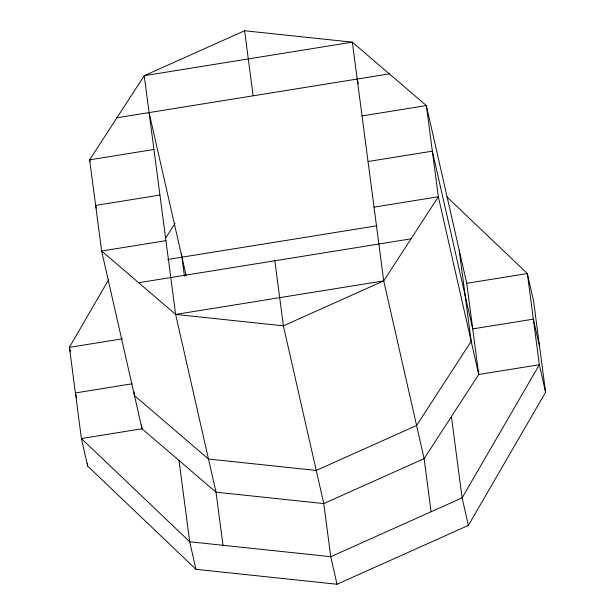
<?xml version="1.0" encoding="UTF-8"?>
<svg xmlns="http://www.w3.org/2000/svg" width="615" height="615" viewBox="0 0 615 615"><rect width="100%" height="100%" fill="white"/><g stroke="black" fill="none" stroke-linecap="round" stroke-linejoin="round"><path stroke-width="0.92" d="M108.74 279.541L69.41 347.344L81.403 438.533L87.661 466.085L195.962 569.313L337.012 584.25L468.369 525.418L545.59 392.285L533.597 301.104L527.339 273.552L446.805 196.792M165.251 238.559L175.037 223.483M165.935 240.65L101.629 251.012L175.636 314.426L283.384 325.835L383.729 280.886L438.341 196.754L426.349 105.572L352.341 42.158L244.586 30.75L144.241 75.699L89.636 159.831L101.629 251.012L142.011 428.763L216.019 492.169L323.774 503.585L424.119 458.636L478.724 374.504L466.731 283.315L426.349 105.572L362.043 115.935M116.935 117.765L389.341 73.862M153.942 149.468L89.636 159.831L90.059 161.699M159.938 195.063L95.633 205.425L96.263 208.224M368.039 161.522L432.345 151.159L472.727 328.91L533.336 319.147L539.593 346.699M374.035 207.117L438.341 196.754L478.724 374.504L539.332 364.741L545.59 392.285M167.757 259.476L376.803 225.79M138.629 282.723L411.035 238.82M383.729 280.886L352.341 42.158L144.241 75.699L175.636 314.426L383.729 280.886L424.119 458.636L431.1 511.757M122.447 338.796L69.41 347.344L70.456 351.934M466.731 283.315L527.339 273.552L539.332 364.741L462.111 497.866L330.755 556.698L189.704 541.761L81.403 438.533L142.011 428.763L141.512 424.965M132.225 383.783L75.407 392.939L76.66 398.451M468.369 525.418L462.111 497.866L451.418 416.57M357.192 79.043L358.253 83.709M337.012 584.25L330.755 556.698L323.774 503.585L283.384 325.835L274.836 260.768M149.091 112.583L186.13 275.605M175.636 314.426L216.019 492.169L222.999 545.29M195.962 569.313L189.704 541.761L179.011 460.466M459.205 250.182L471.19 341.363L416.586 425.495L316.241 470.444L208.485 459.036L134.477 395.622L133.978 391.824M244.586 30.75L253.142 95.817M181.448 253.411L184.431 276.104M87.284 463.233L87.661 466.085"/></g></svg>
